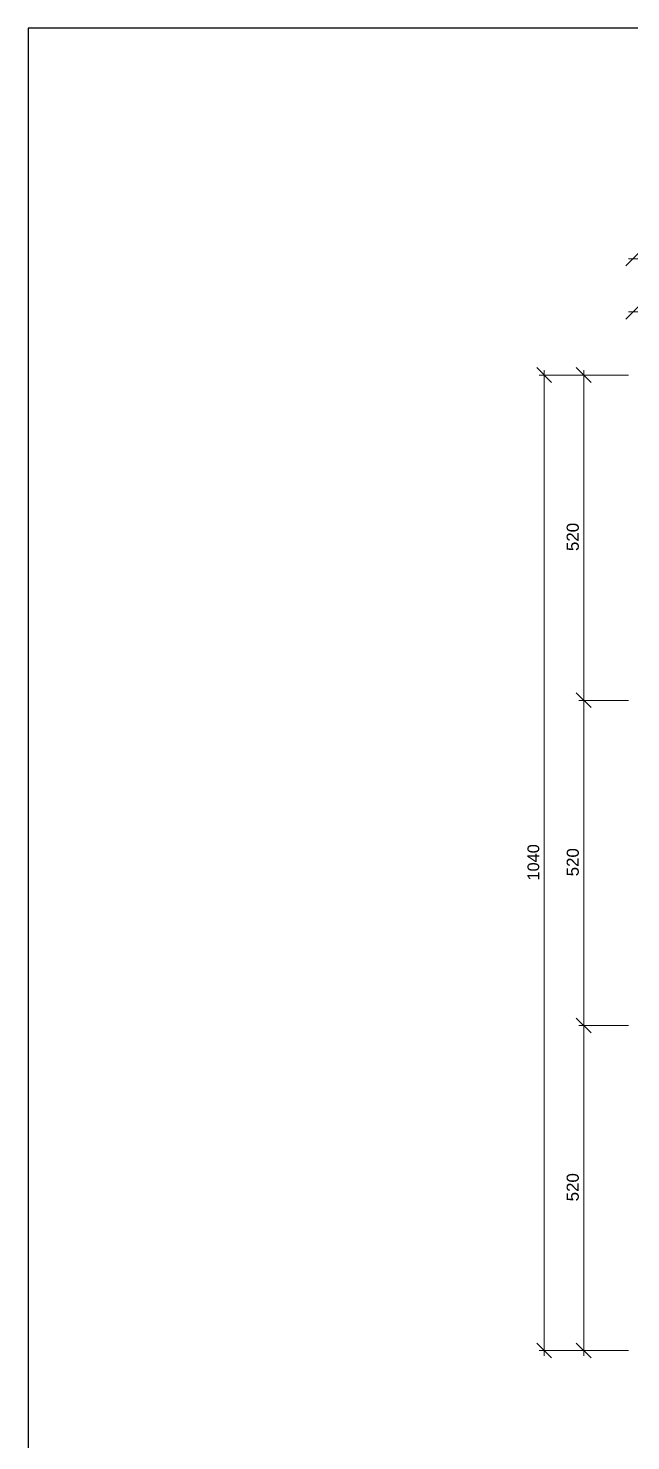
# Model space of a CAD drawing. Header units: millimetres. Extents: x 50 to 186, y -32 to 33.
# Drawn here: x 105.5 to 112.37, y -17.77 to -1.67 of the extents above; entities that cross this region are included whole.
import ezdxf

# ---------------------------------------------------------------- set-up
doc = ezdxf.new("R2010")
doc.units = ezdxf.units.MM
doc.layers.add('11 - Quadro de cargas', color=7, linetype='Continuous', lineweight=30)
doc.layers.add('Prumada Eletrica', color=40, linetype='Continuous', lineweight=30)
doc.styles.add('Arial0', font='arial.ttf', dxfattribs={"height": 3.14658})

msp = doc.modelspace()

# ---------------------------------------------------------------- linework, layer by layer
at = {"layer": '11 - Quadro de cargas'}
for p, q in [((105.5, -1.666), (105.5, -31.666)), ((185.5, -1.666), (105.5, -1.666))]:
    msp.add_line(p, q, dxfattribs=at)
at = {"layer": 'Prumada Eletrica', "color": 8, "linetype": 'Continuous', "lineweight": 20, "true_color": 0x000008}
for points in [[(112.477, -4.208), (112.309, -4.375), (112.309, -4.375)], [(125.422, -4.293), (112.339, -4.293), (112.339, -4.293)], [(112.477, -4.815), (112.309, -4.983), (112.309, -4.983)], [(114.301, -4.9), (112.339, -4.9), (112.339, -4.9)], [(111.461, -5.705), (111.294, -5.533), (111.294, -5.533)], [(112.339, -5.62), (111.323, -5.62), (111.323, -5.62)], [(111.38, -5.563), (111.38, -16.797), (111.38, -16.797)], [(111.913, -5.705), (111.745, -5.533), (111.745, -5.533)], [(112.339, -5.62), (111.773, -5.62), (111.773, -5.62)], [(111.83, -5.563), (111.83, -9.381), (111.83, -9.381)], [(111.745, -9.242), (111.913, -9.409), (111.913, -9.409)], [(111.913, -9.409), (111.745, -9.242), (111.745, -9.242)], [(112.339, -9.328), (111.773, -9.328), (111.773, -9.328)], [(112.339, -9.328), (111.773, -9.328), (111.773, -9.328)], [(111.83, -9.271), (111.83, -13.09), (111.83, -13.09)], [(111.745, -12.95), (111.913, -13.118), (111.913, -13.118)], [(111.913, -13.118), (111.745, -12.95), (111.745, -12.95)], [(112.339, -13.032), (111.773, -13.032), (111.773, -13.032)], [(112.339, -13.032), (111.773, -13.032), (111.773, -13.032)], [(111.83, -12.975), (111.83, -16.797), (111.83, -16.797)], [(111.294, -16.654), (111.461, -16.822), (111.461, -16.822)], [(112.339, -16.739), (111.323, -16.739), (111.323, -16.739)], [(111.745, -16.654), (111.913, -16.822), (111.913, -16.822)], [(112.339, -16.739), (111.773, -16.739), (111.773, -16.739)]]:
    msp.add_lwpolyline(points, dxfattribs=at)

# ---------------------------------------------------------------- texts
at = {"layer": 'Prumada Eletrica', "color": 7, "true_color": 0x000007, "style": 'Arial0'}
for s, height, p in [('520', 0.1381, (111.773, -7.626)), ('1040', 0.1333, (111.322, -11.381)), ('520', 0.1377, (111.773, -11.333)), ('520', 0.1381, (111.773, -15.038))]:
    msp.add_text(s, height=height, rotation=90, dxfattribs=at).set_placement(p)

doc.saveas('drawing.dxf')
